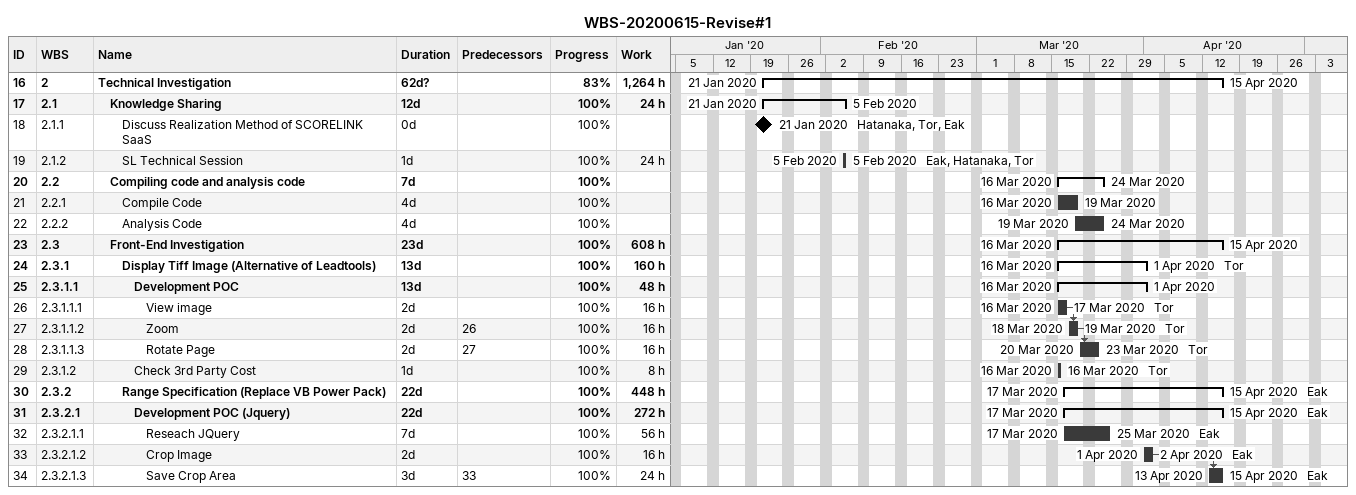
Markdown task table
WBS-20200615-Revise#1

| ID | WBS | Task | Duration | Start | Finish | Predecessors | Resources | % complete | Work (h) |
|---|---|---|---|---|---|---|---|---|---|
| 16 | 2 | **Technical Investigation** | 62d? | 2020-01-21 | 2020-04-15 |  |  | 83 | 1264 |
| 17 | 2.1 | **Knowledge Sharing** | 12d | 2020-01-21 | 2020-02-05 |  |  | 100 | 24 |
| 18 | 2.1.1 | Discuss Realization Method of SCORELINK SaaS | 0d | 2020-01-21 | 2020-01-21 |  | Hatanaka, Tor, Eak | 100 |  |
| 19 | 2.1.2 | SL Technical Session | 1d | 2020-02-05 | 2020-02-05 |  | Eak, Hatanaka, Tor | 100 | 24 |
| 20 | 2.2 | **Compiling code and analysis code** | 7d | 2020-03-16 | 2020-03-24 |  |  | 100 |  |
| 21 | 2.2.1 | Compile Code | 4d | 2020-03-16 | 2020-03-19 |  |  | 100 |  |
| 22 | 2.2.2 | Analysis Code | 4d | 2020-03-19 | 2020-03-24 |  |  | 100 |  |
| 23 | 2.3 | **Front-End Investigation** | 23d | 2020-03-16 | 2020-04-15 |  |  | 100 | 608 |
| 24 | 2.3.1 | **Display Tiff Image (Alternative of Leadtools)** | 13d | 2020-03-16 | 2020-04-01 |  | Tor | 100 | 160 |
| 25 | 2.3.1.1 | **Development POC** | 13d | 2020-03-16 | 2020-04-01 |  |  | 100 | 48 |
| 26 | 2.3.1.1.1 | View image | 2d | 2020-03-16 | 2020-03-17 |  | Tor | 100 | 16 |
| 27 | 2.3.1.1.2 | Zoom | 2d | 2020-03-18 | 2020-03-19 | 26 | Tor | 100 | 16 |
| 28 | 2.3.1.1.3 | Rotate Page | 2d | 2020-03-20 | 2020-03-23 | 27 | Tor | 100 | 16 |
| 29 | 2.3.1.2 | Check 3rd Party Cost | 1d | 2020-03-16 | 2020-03-16 |  | Tor | 100 | 8 |
| 30 | 2.3.2 | **Range Specification (Replace VB Power Pack)** | 22d | 2020-03-17 | 2020-04-15 |  | Eak | 100 | 448 |
| 31 | 2.3.2.1 | **Development POC (Jquery)** | 22d | 2020-03-17 | 2020-04-15 |  | Eak | 100 | 272 |
| 32 | 2.3.2.1.1 | Reseach JQuery | 7d | 2020-03-17 | 2020-03-25 |  | Eak | 100 | 56 |
| 33 | 2.3.2.1.2 | Crop Image | 2d | 2020-04-01 | 2020-04-02 |  | Eak | 100 | 16 |
| 34 | 2.3.2.1.3 | Save Crop Area | 3d | 2020-04-13 | 2020-04-15 | 33 | Eak | 100 | 24 |
